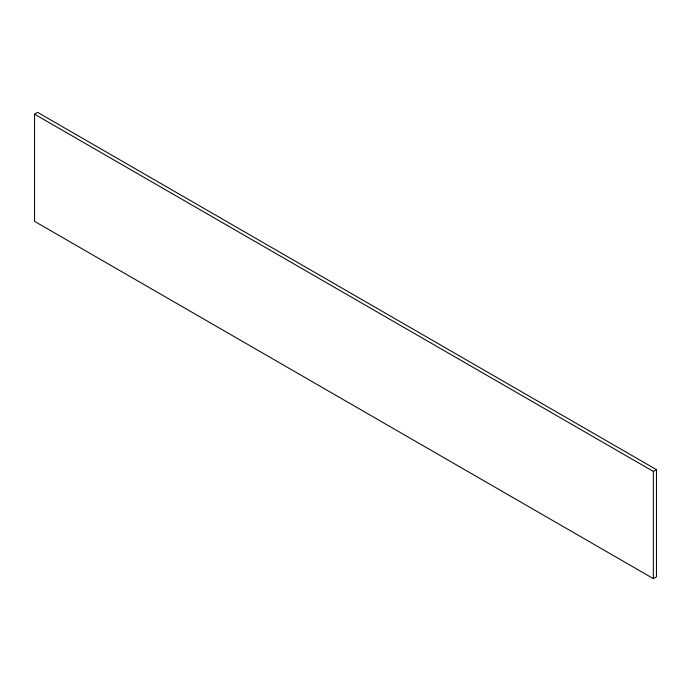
<?xml version="1.0" encoding="UTF-8"?>
<svg xmlns="http://www.w3.org/2000/svg" width="691" height="691" viewBox="0 0 691 691"><rect width="100%" height="100%" fill="white"/><g stroke="black" fill="none" stroke-linecap="round" stroke-linejoin="round"><path stroke-width="1.04" d="M34.55 114.17L37.642 112.383L656.45 469.647L656.45 576.83L653.358 578.617L34.55 221.353L34.55 114.17L653.358 471.435L656.45 469.647M653.358 471.435L653.358 578.617"/></g></svg>
